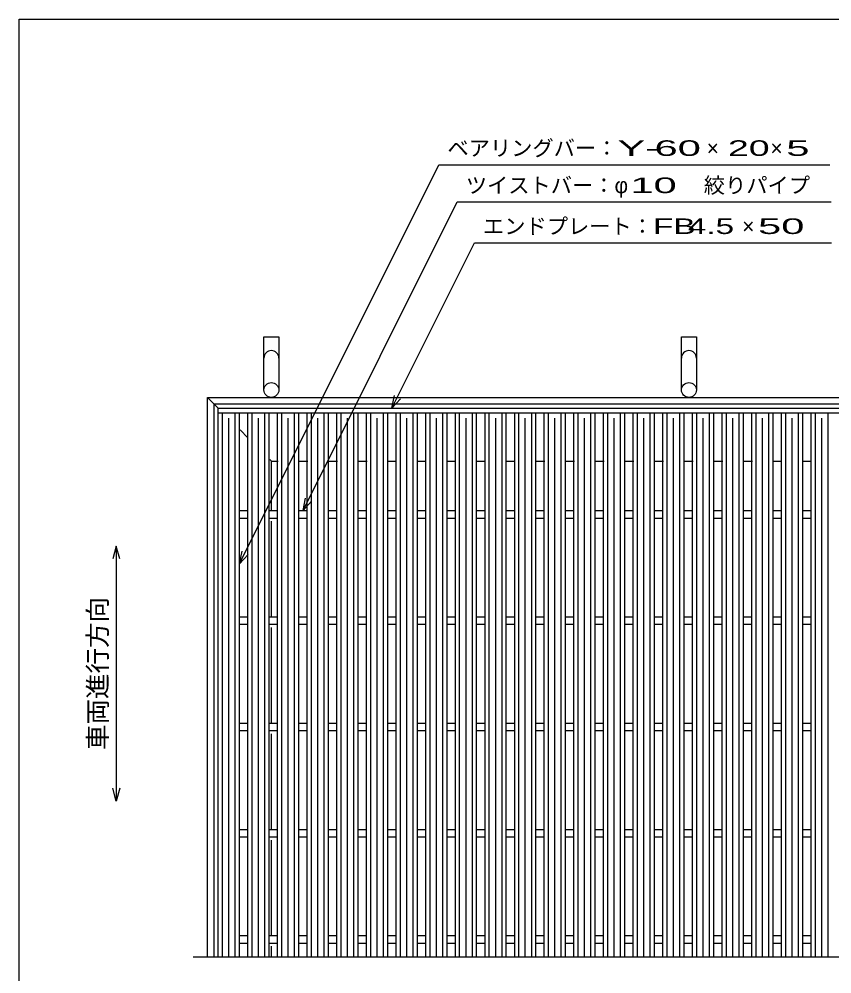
# Model space of a CAD drawing. Units: millimetres, scale not verified. Extents: x -4763 to 1379, y -3371 to 847.
# Drawn here: x -1389 to -624, y -51 to 847 of the extents above; entities that cross this region are included whole.
import ezdxf
from ezdxf.enums import TextEntityAlignment as Align

# ---------------------------------------------------------------- set-up
doc = ezdxf.new("R2010")
doc.units = ezdxf.units.MM
doc.header["$LTSCALE"] = 8
for name, color, linetype, lineweight in [('0_2', 150, 'Continuous', 25), ('16', 3, 'Continuous', 25), ('19', 6, 'Continuous', 25), ('22', 4, 'Continuous', 25)]:
    doc.layers.add(name, color=color, linetype=linetype, lineweight=lineweight)
doc.styles.add('ベクトル', font='')
doc.styles.get('ベクトル').set_extended_font_data('ベクトル')

msp = doc.modelspace()

# ---------------------------------------------------------------- linework, layer by layer
at = {"layer": '0_2'}
for p, q in [((-1388.8, -912.8), (-1388.8, 847.2)), ((-1388.8, 847.2), (1379.2, 847.2))]:
    msp.add_line(p, q, dxfattribs=at)
at = {"layer": '0_2', "color": 4}
for p, q in [((-1297.3, 351.366), (-1300.5, 339.366)), ((-1294.1, 339.366), (-1297.3, 351.366)), ((-1297.3, 351.366), (-1297.3, 111.366)), ((-1297.3, 111.366), (-1300.5, 123.366)), ((-1294.1, 123.366), (-1297.3, 111.366))]:
    msp.add_line(p, q, dxfattribs=at)
at = {"layer": '16'}
for p, q in [((-1201.3, 481.2), (-310.3, 481.2)), ((-1201.3, 476.7), (-1201.3, 481.2)), ((-1201.3, 476.7), (-310.3, 476.7)), ((-1201.3, -35.3), (-1201.3, 476.7)), ((-1201.3, 476.7), (-1181.3, 476.7)), ((-1197.3, -35.3), (-1197.3, 476.7)), ((-1185.3, -35.3), (-1185.3, 476.7)), ((-1181.3, -35.3), (-1181.3, 476.7)), ((-1173.4, -35.3), (-1173.4, 476.7)), ((-1173.4, 476.7), (-1153.4, 476.7)), ((-1169.4, -35.3), (-1169.4, 476.7)), ((-1157.4, -35.3), (-1157.4, 476.7)), ((-1153.4, -35.3), (-1153.4, 476.7)), ((-1145.5, -35.3), (-1145.5, 476.7)), ((-1145.5, 476.7), (-1125.5, 476.7)), ((-1141.5, -35.3), (-1141.5, 476.7)), ((-1129.5, -35.3), (-1129.5, 476.7)), ((-1125.5, -35.3), (-1125.5, 476.7)), ((-1117.6, -35.3), (-1117.6, 476.7)), ((-1117.6, 476.7), (-1097.6, 476.7)), ((-1113.6, -35.3), (-1113.6, 476.7)), ((-1101.6, -35.3), (-1101.6, 476.7)), ((-1097.6, -35.3), (-1097.6, 476.7)), ((-1089.7, -35.3), (-1089.7, 476.7)), ((-1089.7, 476.7), (-1069.7, 476.7)), ((-1085.7, -35.3), (-1085.7, 476.7)), ((-1073.7, -35.3), (-1073.7, 476.7)), ((-1069.7, -35.3), (-1069.7, 476.7)), ((-1061.8, -35.3), (-1061.8, 476.7)), ((-1061.8, 476.7), (-1041.8, 476.7)), ((-1057.8, -35.3), (-1057.8, 476.7)), ((-1045.8, -35.3), (-1045.8, 476.7)), ((-1041.8, -35.3), (-1041.8, 476.7)), ((-1033.9, -35.3), (-1033.9, 476.7)), ((-1033.9, 476.7), (-1013.9, 476.7)), ((-1029.9, -35.3), (-1029.9, 476.7)), ((-1017.9, -35.3), (-1017.9, 476.7)), ((-1013.9, -35.3), (-1013.9, 476.7)), ((-1006, -35.3), (-1006, 476.7)), ((-1006, 476.7), (-986, 476.7)), ((-1002, -35.3), (-1002, 476.7)), ((-990, -35.3), (-990, 476.7)), ((-986, -35.3), (-986, 476.7)), ((-978.1, -35.3), (-978.1, 476.7)), ((-978.1, 476.7), (-958.1, 476.7)), ((-974.1, -35.3), (-974.1, 476.7)), ((-962.1, -35.3), (-962.1, 476.7)), ((-958.1, -35.3), (-958.1, 476.7)), ((-950.2, -35.3), (-950.2, 476.7)), ((-950.2, 476.7), (-930.2, 476.7)), ((-946.2, -35.3), (-946.2, 476.7)), ((-934.2, -35.3), (-934.2, 476.7)), ((-930.2, -35.3), (-930.2, 476.7)), ((-922.3, -35.3), (-922.3, 476.7)), ((-922.3, 476.7), (-902.3, 476.7)), ((-918.3, -35.3), (-918.3, 476.7)), ((-906.3, -35.3), (-906.3, 476.7)), ((-902.3, -35.3), (-902.3, 476.7)), ((-894.4, -35.3), (-894.4, 476.7)), ((-894.4, 476.7), (-874.4, 476.7)), ((-890.4, -35.3), (-890.4, 476.7)), ((-878.4, -35.3), (-878.4, 476.7)), ((-874.4, -35.3), (-874.4, 476.7)), ((-866.5, -35.3), (-866.5, 476.7)), ((-866.5, 476.7), (-846.5, 476.7)), ((-862.5, -35.3), (-862.5, 476.7)), ((-850.5, -35.3), (-850.5, 476.7)), ((-846.5, -35.3), (-846.5, 476.7)), ((-838.6, -35.3), (-838.6, 476.7)), ((-838.6, 476.7), (-818.6, 476.7)), ((-834.6, -35.3), (-834.6, 476.7)), ((-822.6, -35.3), (-822.6, 476.7)), ((-818.6, -35.3), (-818.6, 476.7)), ((-810.7, -35.3), (-810.7, 476.7)), ((-810.7, 476.7), (-790.7, 476.7)), ((-806.7, -35.3), (-806.7, 476.7)), ((-794.7, -35.3), (-794.7, 476.7)), ((-790.7, -35.3), (-790.7, 476.7)), ((-782.8, -35.3), (-782.8, 476.7)), ((-782.8, 476.7), (-762.8, 476.7)), ((-778.8, -35.3), (-778.8, 476.7)), ((-766.8, -35.3), (-766.8, 476.7)), ((-762.8, -35.3), (-762.8, 476.7)), ((-754.9, -35.3), (-754.9, 476.7)), ((-754.9, 476.7), (-734.9, 476.7)), ((-750.9, -35.3), (-750.9, 476.7)), ((-738.9, -35.3), (-738.9, 476.7)), ((-734.9, -35.3), (-734.9, 476.7)), ((-727, -35.3), (-727, 476.7)), ((-727, 476.7), (-707, 476.7)), ((-723, -35.3), (-723, 476.7)), ((-711, -35.3), (-711, 476.7)), ((-707, -35.3), (-707, 476.7)), ((-699.1, -35.3), (-699.1, 476.7)), ((-699.1, 476.7), (-679.1, 476.7)), ((-695.1, -35.3), (-695.1, 476.7)), ((-683.1, -35.3), (-683.1, 476.7)), ((-679.1, -35.3), (-679.1, 476.7)), ((-671.2, -35.3), (-671.2, 476.7)), ((-671.2, 476.7), (-651.2, 476.7)), ((-667.2, -35.3), (-667.2, 476.7)), ((-655.2, -35.3), (-655.2, 476.7)), ((-651.2, -35.3), (-651.2, 476.7)), ((-643.3, -35.3), (-643.3, 476.7)), ((-643.3, 476.7), (-623.3, 476.7)), ((-639.3, -35.3), (-639.3, 476.7)), ((-627.3, -35.3), (-627.3, 476.7)), ((-1191.3, -35.3), (-1191.3, 471.7)), ((-1163.4, -35.3), (-1163.4, 471.7)), ((-1135.5, -35.3), (-1135.5, 471.7)), ((-1107.6, -35.3), (-1107.6, 471.7)), ((-1079.7, -35.3), (-1079.7, 471.7)), ((-1051.8, -35.3), (-1051.8, 471.7)), ((-1023.9, -35.3), (-1023.9, 471.7)), ((-996, -35.3), (-996, 471.7)), ((-968.1, -35.3), (-968.1, 471.7)), ((-940.2, -35.3), (-940.2, 471.7)), ((-912.3, -35.3), (-912.3, 471.7)), ((-884.4, -35.3), (-884.4, 471.7)), ((-856.5, -35.3), (-856.5, 471.7)), ((-828.6, -35.3), (-828.6, 471.7)), ((-800.7, -35.3), (-800.7, 471.7)), ((-772.8, -35.3), (-772.8, 471.7)), ((-744.9, -35.3), (-744.9, 471.7)), ((-717, -35.3), (-717, 471.7)), ((-689.1, -35.3), (-689.1, 471.7)), ((-661.2, -35.3), (-661.2, 471.7)), ((-633.3, -35.3), (-633.3, 471.7)), ((-1181.3, 384.7), (-1173.4, 384.7)), ((-1181.3, 377.7), (-1173.4, 377.7)), ((-1153.4, 384.7), (-1145.5, 384.7)), ((-1153.4, 377.7), (-1145.5, 377.7)), ((-1125.5, 384.7), (-1117.6, 384.7)), ((-1125.5, 377.7), (-1117.6, 377.7)), ((-1097.6, 384.7), (-1089.7, 384.7)), ((-1097.6, 377.7), (-1089.7, 377.7)), ((-1069.7, 384.7), (-1061.8, 384.7)), ((-1069.7, 377.7), (-1061.8, 377.7)), ((-1041.8, 384.7), (-1033.9, 384.7)), ((-1041.8, 377.7), (-1033.9, 377.7)), ((-1013.9, 384.7), (-1006, 384.7)), ((-1013.9, 377.7), (-1006, 377.7)), ((-986, 384.7), (-978.1, 384.7)), ((-986, 377.7), (-978.1, 377.7)), ((-958.1, 384.7), (-950.2, 384.7)), ((-958.1, 377.7), (-950.2, 377.7)), ((-930.2, 384.7), (-922.3, 384.7)), ((-930.2, 377.7), (-922.3, 377.7)), ((-902.3, 384.7), (-894.4, 384.7)), ((-902.3, 377.7), (-894.4, 377.7)), ((-874.4, 384.7), (-866.5, 384.7)), ((-874.4, 377.7), (-866.5, 377.7)), ((-846.5, 384.7), (-838.6, 384.7)), ((-846.5, 377.7), (-838.6, 377.7)), ((-818.6, 384.7), (-810.7, 384.7)), ((-818.6, 377.7), (-810.7, 377.7)), ((-790.7, 384.7), (-782.8, 384.7)), ((-790.7, 377.7), (-782.8, 377.7)), ((-762.8, 384.7), (-754.9, 384.7)), ((-762.8, 377.7), (-754.9, 377.7)), ((-734.9, 384.7), (-727, 384.7)), ((-734.9, 377.7), (-727, 377.7)), ((-707, 384.7), (-699.1, 384.7)), ((-707, 377.7), (-699.1, 377.7)), ((-679.1, 384.7), (-671.2, 384.7)), ((-679.1, 377.7), (-671.2, 377.7)), ((-651.2, 384.7), (-643.3, 384.7)), ((-651.2, 377.7), (-643.3, 377.7)), ((-1181.3, 284.7), (-1173.4, 284.7)), ((-1153.4, 284.7), (-1145.5, 284.7)), ((-1125.5, 284.7), (-1117.6, 284.7)), ((-1097.6, 284.7), (-1089.7, 284.7)), ((-1069.7, 284.7), (-1061.8, 284.7)), ((-1041.8, 284.7), (-1033.9, 284.7)), ((-1013.9, 284.7), (-1006, 284.7)), ((-986, 284.7), (-978.1, 284.7)), ((-958.1, 284.7), (-950.2, 284.7)), ((-930.2, 284.7), (-922.3, 284.7)), ((-902.3, 284.7), (-894.4, 284.7)), ((-874.4, 284.7), (-866.5, 284.7)), ((-846.5, 284.7), (-838.6, 284.7)), ((-818.6, 284.7), (-810.7, 284.7)), ((-790.7, 284.7), (-782.8, 284.7)), ((-762.8, 284.7), (-754.9, 284.7)), ((-734.9, 284.7), (-727, 284.7)), ((-707, 284.7), (-699.1, 284.7)), ((-679.1, 284.7), (-671.2, 284.7)), ((-651.2, 284.7), (-643.3, 284.7)), ((-1181.3, 277.7), (-1173.4, 277.7)), ((-1153.4, 277.7), (-1145.5, 277.7)), ((-1125.5, 277.7), (-1117.6, 277.7)), ((-1097.6, 277.7), (-1089.7, 277.7)), ((-1069.7, 277.7), (-1061.8, 277.7)), ((-1041.8, 277.7), (-1033.9, 277.7)), ((-1013.9, 277.7), (-1006, 277.7)), ((-986, 277.7), (-978.1, 277.7)), ((-958.1, 277.7), (-950.2, 277.7)), ((-930.2, 277.7), (-922.3, 277.7)), ((-902.3, 277.7), (-894.4, 277.7)), ((-874.4, 277.7), (-866.5, 277.7)), ((-846.5, 277.7), (-838.6, 277.7)), ((-818.6, 277.7), (-810.7, 277.7)), ((-790.7, 277.7), (-782.8, 277.7)), ((-762.8, 277.7), (-754.9, 277.7)), ((-734.9, 277.7), (-727, 277.7)), ((-707, 277.7), (-699.1, 277.7)), ((-679.1, 277.7), (-671.2, 277.7)), ((-651.2, 277.7), (-643.3, 277.7)), ((-1181.3, 184.7), (-1173.4, 184.7)), ((-1153.4, 184.7), (-1145.5, 184.7)), ((-1125.5, 184.7), (-1117.6, 184.7)), ((-1097.6, 184.7), (-1089.7, 184.7)), ((-1069.7, 184.7), (-1061.8, 184.7)), ((-1041.8, 184.7), (-1033.9, 184.7)), ((-1013.9, 184.7), (-1006, 184.7)), ((-986, 184.7), (-978.1, 184.7)), ((-958.1, 184.7), (-950.2, 184.7)), ((-930.2, 184.7), (-922.3, 184.7)), ((-902.3, 184.7), (-894.4, 184.7)), ((-874.4, 184.7), (-866.5, 184.7)), ((-846.5, 184.7), (-838.6, 184.7)), ((-818.6, 184.7), (-810.7, 184.7)), ((-790.7, 184.7), (-782.8, 184.7)), ((-762.8, 184.7), (-754.9, 184.7)), ((-734.9, 184.7), (-727, 184.7)), ((-707, 184.7), (-699.1, 184.7)), ((-679.1, 184.7), (-671.2, 184.7)), ((-651.2, 184.7), (-643.3, 184.7)), ((-1181.3, 177.7), (-1173.4, 177.7)), ((-1153.4, 177.7), (-1145.5, 177.7)), ((-1125.5, 177.7), (-1117.6, 177.7)), ((-1097.6, 177.7), (-1089.7, 177.7)), ((-1069.7, 177.7), (-1061.8, 177.7)), ((-1041.8, 177.7), (-1033.9, 177.7)), ((-1013.9, 177.7), (-1006, 177.7)), ((-986, 177.7), (-978.1, 177.7)), ((-958.1, 177.7), (-950.2, 177.7)), ((-930.2, 177.7), (-922.3, 177.7)), ((-902.3, 177.7), (-894.4, 177.7)), ((-874.4, 177.7), (-866.5, 177.7)), ((-846.5, 177.7), (-838.6, 177.7)), ((-818.6, 177.7), (-810.7, 177.7)), ((-790.7, 177.7), (-782.8, 177.7)), ((-762.8, 177.7), (-754.9, 177.7)), ((-734.9, 177.7), (-727, 177.7)), ((-707, 177.7), (-699.1, 177.7)), ((-679.1, 177.7), (-671.2, 177.7)), ((-651.2, 177.7), (-643.3, 177.7)), ((-1181.3, 84.7), (-1173.4, 84.7)), ((-1153.4, 84.7), (-1145.5, 84.7)), ((-1125.5, 84.7), (-1117.6, 84.7)), ((-1097.6, 84.7), (-1089.7, 84.7)), ((-1069.7, 84.7), (-1061.8, 84.7)), ((-1041.8, 84.7), (-1033.9, 84.7)), ((-1013.9, 84.7), (-1006, 84.7)), ((-986, 84.7), (-978.1, 84.7)), ((-958.1, 84.7), (-950.2, 84.7)), ((-930.2, 84.7), (-922.3, 84.7)), ((-902.3, 84.7), (-894.4, 84.7)), ((-874.4, 84.7), (-866.5, 84.7)), ((-846.5, 84.7), (-838.6, 84.7)), ((-818.6, 84.7), (-810.7, 84.7)), ((-790.7, 84.7), (-782.8, 84.7)), ((-762.8, 84.7), (-754.9, 84.7)), ((-734.9, 84.7), (-727, 84.7)), ((-707, 84.7), (-699.1, 84.7)), ((-679.1, 84.7), (-671.2, 84.7)), ((-651.2, 84.7), (-643.3, 84.7)), ((-1181.3, 77.7), (-1173.4, 77.7)), ((-1153.4, 77.7), (-1145.5, 77.7)), ((-1125.5, 77.7), (-1117.6, 77.7)), ((-1097.6, 77.7), (-1089.7, 77.7)), ((-1069.7, 77.7), (-1061.8, 77.7)), ((-1041.8, 77.7), (-1033.9, 77.7)), ((-1013.9, 77.7), (-1006, 77.7)), ((-986, 77.7), (-978.1, 77.7)), ((-958.1, 77.7), (-950.2, 77.7)), ((-930.2, 77.7), (-922.3, 77.7)), ((-902.3, 77.7), (-894.4, 77.7)), ((-874.4, 77.7), (-866.5, 77.7)), ((-846.5, 77.7), (-838.6, 77.7)), ((-818.6, 77.7), (-810.7, 77.7)), ((-790.7, 77.7), (-782.8, 77.7)), ((-762.8, 77.7), (-754.9, 77.7)), ((-734.9, 77.7), (-727, 77.7)), ((-707, 77.7), (-699.1, 77.7)), ((-679.1, 77.7), (-671.2, 77.7)), ((-651.2, 77.7), (-643.3, 77.7)), ((-1181.3, -15.3), (-1173.4, -15.3)), ((-1153.4, -15.3), (-1145.5, -15.3)), ((-1125.5, -15.3), (-1117.6, -15.3)), ((-1097.6, -15.3), (-1089.7, -15.3)), ((-1069.7, -15.3), (-1061.8, -15.3)), ((-1041.8, -15.3), (-1033.9, -15.3)), ((-1013.9, -15.3), (-1006, -15.3)), ((-986, -15.3), (-978.1, -15.3)), ((-958.1, -15.3), (-950.2, -15.3)), ((-930.2, -15.3), (-922.3, -15.3)), ((-902.3, -15.3), (-894.4, -15.3)), ((-874.4, -15.3), (-866.5, -15.3)), ((-846.5, -15.3), (-838.6, -15.3)), ((-818.6, -15.3), (-810.7, -15.3)), ((-790.7, -15.3), (-782.8, -15.3)), ((-762.8, -15.3), (-754.9, -15.3)), ((-734.9, -15.3), (-727, -15.3)), ((-707, -15.3), (-699.1, -15.3)), ((-679.1, -15.3), (-671.2, -15.3)), ((-651.2, -15.3), (-643.3, -15.3)), ((-1181.3, -22.3), (-1173.4, -22.3)), ((-1153.4, -22.3), (-1145.5, -22.3)), ((-1125.5, -22.3), (-1117.6, -22.3)), ((-1097.6, -22.3), (-1089.7, -22.3)), ((-1069.7, -22.3), (-1061.8, -22.3)), ((-1041.8, -22.3), (-1033.9, -22.3)), ((-1013.9, -22.3), (-1006, -22.3)), ((-986, -22.3), (-978.1, -22.3)), ((-958.1, -22.3), (-950.2, -22.3)), ((-930.2, -22.3), (-922.3, -22.3)), ((-902.3, -22.3), (-894.4, -22.3)), ((-874.4, -22.3), (-866.5, -22.3)), ((-846.5, -22.3), (-838.6, -22.3)), ((-818.6, -22.3), (-810.7, -22.3)), ((-790.7, -22.3), (-782.8, -22.3)), ((-762.8, -22.3), (-754.9, -22.3)), ((-734.9, -22.3), (-727, -22.3)), ((-707, -22.3), (-699.1, -22.3)), ((-679.1, -22.3), (-671.2, -22.3)), ((-651.2, -22.3), (-643.3, -22.3)), ((-1224.8, -35.3), (-283.632, -35.3))]:
    msp.add_line(p, q, dxfattribs=at)
at = {"layer": '19'}
for p, q in [((-1158.3, 498.2), (-1158.3, 548.2)), ((-1158.3, 548.2), (-1144.3, 548.2)), ((-1144.3, 548.2), (-1144.3, 498.2)), ((-765.3, 498.2), (-765.3, 548.2)), ((-765.3, 548.2), (-751.3, 548.2)), ((-751.3, 548.2), (-751.3, 498.2)), ((-1211.3, 491.2), (-291.3, 491.2)), ((-1211.3, -35.3), (-1211.3, 491.2)), ((-1201.3, 481.2), (-1211.3, 491.2)), ((-1205.3, 485.2), (-297.3, 485.2)), ((-1205.3, -35.3), (-1205.3, 485.2)), ((-1173.4, 453.3), (-1180.8, 460.7)), ((-1151.3, 431.2), (-1152.9, 432.8)), ((-1151.3, 431.2), (-1145, 431.2)), ((-1151.3, 384.7), (-1151.3, 431.2)), ((-1125.5, 431.2), (-1117.6, 431.2)), ((-1125, 431.2), (-1117.1, 431.2)), ((-1097.6, 431.2), (-1089.7, 431.2)), ((-1097.1, 431.2), (-1089.2, 431.2)), ((-1069.7, 431.2), (-1061.8, 431.2)), ((-1069.2, 431.2), (-1061.3, 431.2)), ((-1041.8, 431.2), (-1033.9, 431.2)), ((-1041.3, 431.2), (-1033.4, 431.2)), ((-1013.9, 431.2), (-1006, 431.2)), ((-1013.4, 431.2), (-1005.5, 431.2)), ((-986, 431.2), (-978.1, 431.2)), ((-985.5, 431.2), (-977.6, 431.2)), ((-958.1, 431.2), (-950.2, 431.2)), ((-957.6, 431.2), (-949.7, 431.2)), ((-930.2, 431.2), (-922.3, 431.2)), ((-929.7, 431.2), (-921.8, 431.2)), ((-902.3, 431.2), (-894.4, 431.2)), ((-901.8, 431.2), (-893.9, 431.2)), ((-874.4, 431.2), (-866.5, 431.2)), ((-873.9, 431.2), (-866, 431.2)), ((-846.5, 431.2), (-838.6, 431.2)), ((-846, 431.2), (-838.1, 431.2)), ((-818.6, 431.2), (-810.7, 431.2)), ((-818.1, 431.2), (-810.2, 431.2)), ((-790.7, 431.2), (-782.8, 431.2)), ((-790.2, 431.2), (-782.3, 431.2)), ((-762.8, 431.2), (-754.9, 431.2)), ((-762.3, 431.2), (-754.4, 431.2)), ((-734.9, 431.2), (-727, 431.2)), ((-734.4, 431.2), (-726.5, 431.2)), ((-707, 431.2), (-699.1, 431.2)), ((-706.5, 431.2), (-698.6, 431.2)), ((-679.1, 431.2), (-671.2, 431.2)), ((-678.6, 431.2), (-670.7, 431.2)), ((-651.2, 431.2), (-643.3, 431.2)), ((-650.7, 431.2), (-642.8, 431.2)), ((-1151.3, 284.7), (-1151.3, 374.7)), ((-1151.3, 184.7), (-1151.3, 274.7)), ((-1151.3, 84.7), (-1151.3, 174.7)), ((-1151.3, -15.3), (-1151.3, 74.7)), ((-1151.3, -35.3), (-1151.3, -25.3))]:
    msp.add_line(p, q, dxfattribs=at)
for centre in [(-1151.3, 498.2), (-758.3, 498.2)]:
    msp.add_circle(centre, 7, dxfattribs=at)
for centre in [(-1151.3, 528.2), (-758.3, 528.2)]:
    msp.add_arc(centre, 7, 0, 180, dxfattribs=at)
at = {"layer": '22'}
for p, q in [((-1181.3, 334.7), (-993.55, 710.2)), ((-993.55, 710.2), (-625.55, 710.2)), ((-1121.55, 384.7), (-976.3, 675.2)), ((-976.3, 675.2), (-624.3, 675.2)), ((-1037.85, 481.2), (-960.1, 636.7)), ((-960.1, 636.7), (-624.1, 636.7)), ((-1037.85, 481.2), (-1035.45, 492.88)), ((-1037.85, 481.2), (-1029.85, 490)), ((-1121.55, 384.7), (-1119.15, 396.38)), ((-1121.55, 384.7), (-1113.55, 393.5)), ((-1181.3, 334.7), (-1178.9, 346.38)), ((-1181.3, 334.7), (-1173.3, 343.5))]:
    msp.add_line(p, q, dxfattribs=at)

# ---------------------------------------------------------------- texts
at = {"layer": '0_2', "color": 2, "style": 'ベクトル'}
msp.add_text('車両進行方向', height=17.6, rotation=90, dxfattribs=at).set_placement((-1314.9, 159.366), align=Align.MIDDLE_LEFT)
at = {"layer": '22', "color": 2, "style": 'ベクトル'}
for s, p in [('ベアリングバー：', (-985.55, 725.8)), ('×', (-741.55, 725.8)), ('×', (-681.55, 725.8)), ('ツイストバー：', (-968.3, 690.8)), ('φ', (-828.3, 690.8)), ('絞りパイプ', (-744.3, 690.8)), ('エンドプレート：', (-952.1, 652.3)), ('×', (-708.1, 652.3))]:
    msp.add_text(s, height=14.66, dxfattribs=at).set_placement(p, align=Align.MIDDLE_LEFT)
for s, width, p in [('Y-', 2, (-825.55, 725.8)), (' 60 ', 2, (-801.55, 725.8)), ('20', 1.8, (-721.55, 725.8)), (' 5 ', 2, (-677.55, 725.8)), (' 10 ', 2, (-824.3, 690.8)), ('FB', 1.6, (-792.1, 652.3)), (' 4.5 ', 1.6, (-768.1, 652.3)), (' 50 ', 2, (-704.1, 652.3))]:
    msp.add_text(s, height=14.66, dxfattribs=dict(at, width=width)).set_placement(p, align=Align.MIDDLE_LEFT)

doc.saveas('drawing.dxf')
